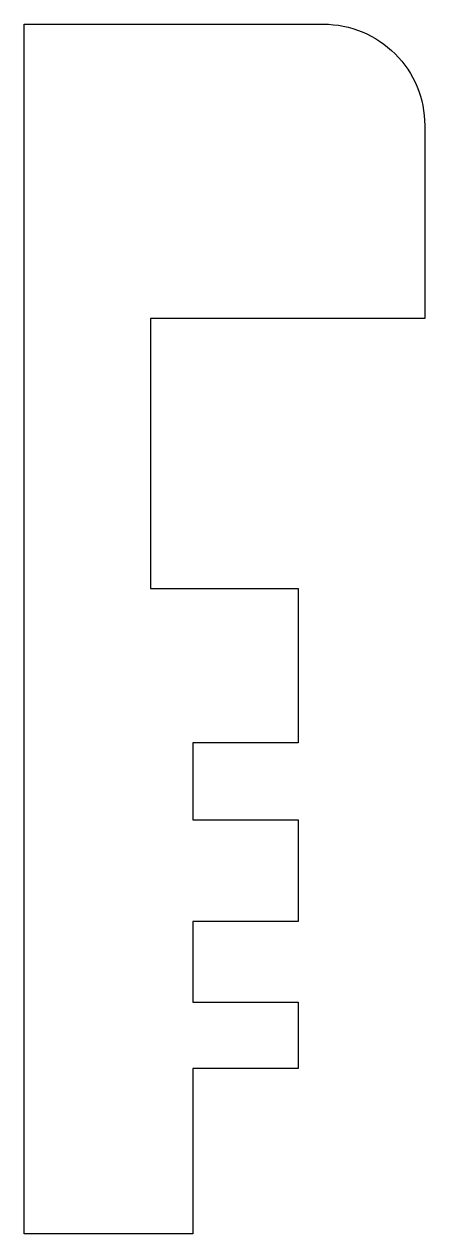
# Model space of a CAD drawing. Header units: inches. Extents: x 0.85 to 2.82, y 0.77 to 6.75.
import ezdxf

# ---------------------------------------------------------------- set-up
doc = ezdxf.new("R2010")
doc.units = ezdxf.units.IN
doc.header["$MEASUREMENT"] = 0

msp = doc.modelspace()

# ---------------------------------------------------------------- linework, layer by layer
msp.add_lwpolyline([(0.9842, 6.7463), (2.3207, 6.7463, -0.414214), (2.8207, 6.2463), (2.8207, 5.2926), (1.4691, 5.2926), (1.4691, 3.9601), (2.197, 3.9601), (2.197, 3.1987), (1.6773, 3.1987), (1.6773, 2.8179), (2.197, 2.8179), (2.197, 2.3161), (1.6773, 2.3161), (1.6773, 1.9181), (2.197, 1.9181), (2.197, 1.5893), (1.6773, 1.5893), (1.6773, 0.7738), (0.8456, 0.7738), (0.8456, 6.7463), (0.9842, 6.7463)], format="xyb")

doc.saveas('drawing.dxf')
